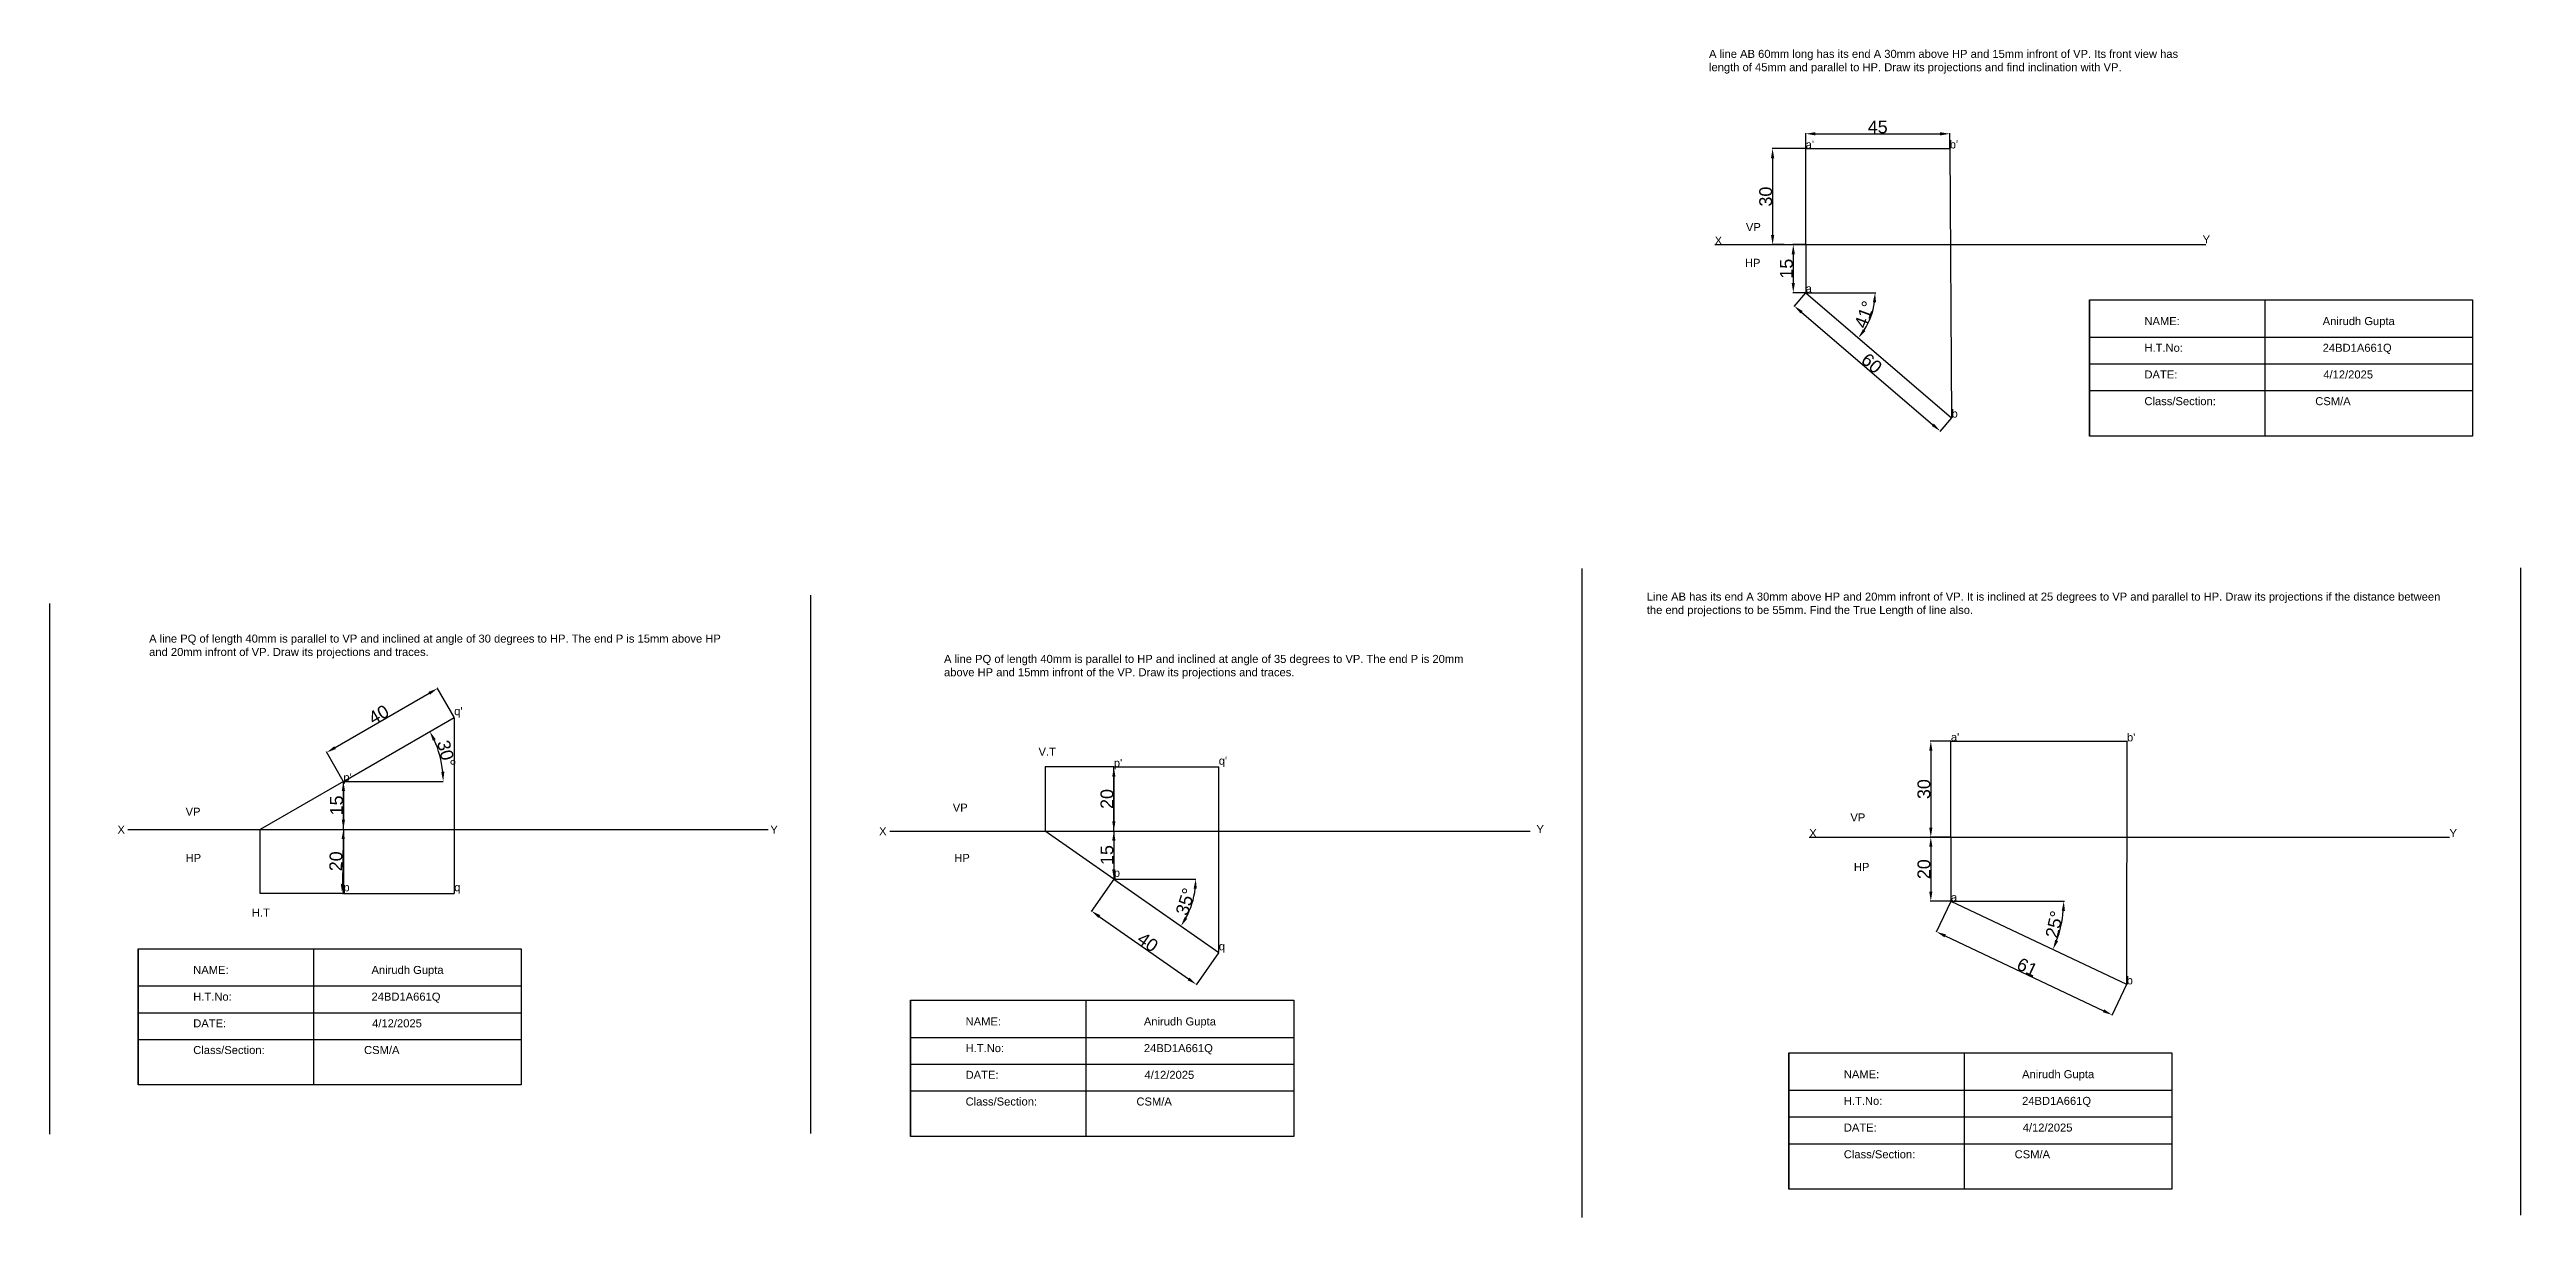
# Model space of a CAD drawing. Header units: millimetres. Extents: x 79 to 8014, y -55 to 1185.
# Drawn here: x 3236 to 4008, y 137 to 502 of the extents above; entities that cross this region are included whole.
import ezdxf

# ---------------------------------------------------------------- set-up
doc = ezdxf.new("R2010")
doc.units = ezdxf.units.MM
doc.header["$MEASUREMENT"] = 0
doc.header["$PDMODE"] = 1
doc.styles.get("Standard").update_dxf_attribs({"font": 'arial.ttf'})
doc.dimstyles.get("Standard").update_dxf_attribs({"dimtxt": 4, "dimasz": 3, "dimexe": 0.18, "dimexo": 0.0625, "dimgap": 0.09, "dimtad": 1, "dimdec": 0, "dimzin": 0, "dimdsep": 46, "dimtxsty": 'Standard', "dimcen": 0.09, "dimclrd": 6, "dimclre": 4, "dimadec": 0, "dimazin": 0, "dimtfac": 1, "dimtdec": 0, "dimtofl": 0, "dimtmove": 0, "dimatfit": 3, "dimfxl": 1, "dimtolj": 1, "dimtzin": 0, "dimarcsym": 1})

# ---------------------------------------------------------------- blocks, each defined once
blk = doc.blocks.new('*D60')
at = {"color": 6, "lineweight": -2, "transparency": 16777216}
blk.add_line((3324.92, 284.17), (3354.33, 301.15), dxfattribs=at)
at = {"color": 4, "lineweight": -2, "transparency": 16777216}
for p, q in [((3362.11, 293.67), (3356.84, 302.8)), ((3327.5, 273.69), (3322.23, 282.82))]:
    blk.add_line(p, q, dxfattribs=at)
at = {"color": 6, "transparency": 16777216}
for points in [[(3354.08, 301.58), (3354.58, 300.71), (3356.93, 302.65)], [(3324.67, 284.6), (3325.17, 283.73), (3322.32, 282.67)]]:
    blk.add_solid(points, dxfattribs=at)
at = {"layer": 'Defpoints', "color": 0, "transparency": 16777216}
for p in [(3356.93, 302.65), (3362.14, 293.62), (3327.53, 273.64)]:
    blk.add_point(p, dxfattribs=at)
at = {"color": 0, "transparency": 16777216, "insert": (3338.56, 294.5), "char_height": 4, "attachment_point": 5, "rotation": 30}
blk.add_mtext('\\A1;40', dxfattribs=at)
blk = doc.blocks.new('*D61')
at = {"color": 6, "lineweight": -2, "transparency": 16777216}
blk.add_arc((3327.53, 273.64), 31.18, 5.51506, 24.48494, dxfattribs=at)
at = {"color": 6, "transparency": 16777216}
for points in [[(3355.46, 286.33), (3356.35, 286.79), (3354.53, 289.23)], [(3359.07, 276.66), (3358.07, 276.61), (3358.71, 273.64)]]:
    blk.add_solid(points, dxfattribs=at)
at = {"layer": 'Defpoints', "color": 0, "transparency": 16777216}
for p in [(3362.14, 293.62), (3358.24, 279.05), (3327.53, 273.64), (3327.53, 273.64), (3388.49, 273.64)]:
    blk.add_point(p, dxfattribs=at)
at = {"color": 0, "transparency": 16777216, "insert": (3359.71, 282.26), "char_height": 4, "attachment_point": 5, "rotation": 285}
blk.add_mtext('\\A1;30°', dxfattribs=at)
blk = doc.blocks.new('*D62')
at = {"color": 6, "lineweight": -2, "transparency": 16777216}
blk.add_line((3327.53, 270.64), (3327.53, 261.64), dxfattribs=at)
at = {"color": 4, "lineweight": -2, "transparency": 16777216}
for p, q in [((3327.59, 273.64), (3327.71, 273.64)), ((3327.59, 258.64), (3327.71, 258.64))]:
    blk.add_line(p, q, dxfattribs=at)
at = {"color": 6, "transparency": 16777216}
for points in [[(3327.03, 270.64), (3328.03, 270.64), (3327.53, 273.64)], [(3327.03, 261.64), (3328.03, 261.64), (3327.53, 258.64)]]:
    blk.add_solid(points, dxfattribs=at)
at = {"layer": 'Defpoints', "color": 0, "transparency": 16777216}
for p in [(3327.53, 273.64), (3327.53, 258.64), (3327.53, 258.64)]:
    blk.add_point(p, dxfattribs=at)
at = {"color": 0, "transparency": 16777216, "insert": (3325.4, 266.14), "char_height": 4, "attachment_point": 5, "rotation": 90}
blk.add_mtext('\\A1;15', dxfattribs=at)
blk = doc.blocks.new('*D41')
at = {"color": 6, "lineweight": -2, "transparency": 16777216}
blk.add_line((3327.47, 255.64), (3327.21, 241.64), dxfattribs=at)
at = {"color": 4, "lineweight": -2, "transparency": 16777216}
for p, q in [((3327.59, 258.63), (3327.71, 258.63)), ((3327.21, 238.63), (3327.33, 238.63))]:
    blk.add_line(p, q, dxfattribs=at)
at = {"color": 6, "transparency": 16777216}
for points in [[(3326.97, 255.65), (3327.97, 255.63), (3327.53, 258.64)], [(3326.71, 241.65), (3327.71, 241.63), (3327.15, 238.64)]]:
    blk.add_solid(points, dxfattribs=at)
at = {"layer": 'Defpoints', "color": 0, "transparency": 16777216}
for p in [(3327.53, 258.64), (3327.15, 238.64), (3327.15, 238.64)]:
    blk.add_point(p, dxfattribs=at)
at = {"color": 0, "transparency": 16777216, "insert": (3325.21, 248.68), "char_height": 4, "attachment_point": 5, "rotation": 88.91151}
blk.add_mtext('\\A1;20', dxfattribs=at)
blk = doc.blocks.new('*D63')
at = {"color": 6, "lineweight": -2, "transparency": 16777216}
blk.add_arc((3568.2, 243.14), 25.6, 331.71826, 353.28174, dxfattribs=at)
at = {"color": 6, "transparency": 16777216}
for points in [[(3593.12, 240.17), (3594.12, 240.12), (3593.8, 243.14)], [(3591.17, 230.75), (3590.32, 231.27), (3589.17, 228.46)]]:
    blk.add_solid(points, dxfattribs=at)
at = {"layer": 'Defpoints', "color": 0, "transparency": 16777216}
for p in [(3568.2, 243.14), (3568.2, 243.14), (3615.22, 243.14), (3591.71, 233), (3600.97, 220.2)]:
    blk.add_point(p, dxfattribs=at)
at = {"color": 0, "transparency": 16777216, "insert": (3590.58, 236.08), "char_height": 4, "attachment_point": 5, "rotation": 72.5}
blk.add_mtext('\\A1;35°', dxfattribs=at)
blk = doc.blocks.new('*D64')
at = {"color": 4, "lineweight": -2, "transparency": 16777216}
for p, q in [((3568.16, 243.09), (3561.11, 233.02)), ((3600.93, 220.15), (3593.88, 210.08))]:
    blk.add_line(p, q, dxfattribs=at)
at = {"color": 6, "lineweight": -2, "transparency": 16777216}
blk.add_line((3563.67, 231.45), (3591.53, 211.95), dxfattribs=at)
at = {"color": 6, "transparency": 16777216}
for points in [[(3563.96, 231.86), (3563.39, 231.04), (3561.22, 233.17)], [(3591.81, 212.36), (3591.24, 211.54), (3593.98, 210.23)]]:
    blk.add_solid(points, dxfattribs=at)
at = {"layer": 'Defpoints', "color": 0, "transparency": 16777216}
for p in [(3568.2, 243.14), (3600.97, 220.2), (3593.98, 210.23)]:
    blk.add_point(p, dxfattribs=at)
at = {"color": 0, "transparency": 16777216, "insert": (3578.82, 223.44), "char_height": 4, "attachment_point": 5, "rotation": 325}
blk.add_mtext('\\A1;40', dxfattribs=at)
blk = doc.blocks.new('*D65')
at = {"color": 4, "lineweight": -2, "transparency": 16777216}
for p, q in [((3568.26, 278.14), (3568.38, 278.14)), ((3568.26, 258.14), (3568.38, 258.14))]:
    blk.add_line(p, q, dxfattribs=at)
at = {"color": 6, "lineweight": -2, "transparency": 16777216}
blk.add_line((3568.2, 275.14), (3568.2, 261.14), dxfattribs=at)
at = {"color": 6, "transparency": 16777216}
for points in [[(3567.7, 275.14), (3568.7, 275.14), (3568.2, 278.14)], [(3567.7, 261.14), (3568.7, 261.14), (3568.2, 258.14)]]:
    blk.add_solid(points, dxfattribs=at)
at = {"layer": 'Defpoints', "color": 0, "transparency": 16777216}
for p in [(3568.2, 278.14), (3568.2, 258.14), (3568.2, 258.14)]:
    blk.add_point(p, dxfattribs=at)
at = {"color": 0, "transparency": 16777216, "insert": (3566.07, 268.14), "char_height": 4, "attachment_point": 5, "rotation": 90}
blk.add_mtext('\\A1;20', dxfattribs=at)
blk = doc.blocks.new('*D42')
at = {"color": 6, "lineweight": -2, "transparency": 16777216}
blk.add_line((3568.2, 255.14), (3568.2, 246.14), dxfattribs=at)
at = {"color": 4, "lineweight": -2, "transparency": 16777216}
for p, q in [((3568.26, 258.14), (3568.38, 258.14)), ((3568.26, 243.14), (3568.38, 243.14))]:
    blk.add_line(p, q, dxfattribs=at)
at = {"color": 6, "transparency": 16777216}
for points in [[(3567.7, 255.14), (3568.7, 255.14), (3568.2, 258.14)], [(3567.7, 246.14), (3568.7, 246.14), (3568.2, 243.14)]]:
    blk.add_solid(points, dxfattribs=at)
at = {"layer": 'Defpoints', "color": 0, "transparency": 16777216}
for p in [(3568.2, 258.14), (3568.2, 243.14), (3568.2, 243.14)]:
    blk.add_point(p, dxfattribs=at)
at = {"color": 0, "transparency": 16777216, "insert": (3566.07, 250.64), "char_height": 4, "attachment_point": 5, "rotation": 90}
blk.add_mtext('\\A1;15', dxfattribs=at)
blk = doc.blocks.new('*D66')
at = {"color": 4, "lineweight": -2, "transparency": 16777216}
blk.add_line((3845.39, 236.22), (3865.13, 236.22), dxfattribs=at)
at = {"color": 6, "lineweight": -2, "transparency": 16777216}
blk.add_arc((3829.7, 236.22), 35.24, 339.57205, 355.12119, dxfattribs=at)
at = {"color": 6, "transparency": 16777216}
for points in [[(3864.32, 233.24), (3865.32, 233.2), (3864.95, 236.22)], [(3863.19, 223.73), (3862.27, 224.11), (3861.56, 221.16)]]:
    blk.add_solid(points, dxfattribs=at)
at = {"layer": 'Defpoints', "color": 0, "transparency": 16777216}
for p in [(3829.7, 236.22), (3829.7, 236.22), (3845.32, 236.22), (3863.43, 225.99), (3884.59, 210.27)]:
    blk.add_point(p, dxfattribs=at)
at = {"color": 0, "transparency": 16777216, "insert": (3862.01, 228.97), "char_height": 4, "attachment_point": 5, "rotation": 77.34662}
blk.add_mtext('\\A1;25°', dxfattribs=at)
blk = doc.blocks.new('*D67')
at = {"color": 4, "lineweight": -2, "transparency": 16777216}
for p, q in [((3829.68, 236.16), (3825.11, 226.51)), ((3884.56, 210.21), (3880, 200.56))]:
    blk.add_line(p, q, dxfattribs=at)
at = {"color": 6, "lineweight": -2, "transparency": 16777216}
blk.add_line((3827.9, 225.39), (3877.36, 202), dxfattribs=at)
at = {"color": 6, "transparency": 16777216}
for points in [[(3828.12, 225.84), (3827.69, 224.94), (3825.19, 226.67)], [(3877.58, 202.46), (3877.15, 201.55), (3880.07, 200.72)]]:
    blk.add_solid(points, dxfattribs=at)
at = {"layer": 'Defpoints', "color": 0, "transparency": 16777216}
for p in [(3829.7, 236.22), (3884.59, 210.27), (3880.07, 200.72)]:
    blk.add_point(p, dxfattribs=at)
at = {"color": 0, "transparency": 16777216, "insert": (3853.54, 215.63), "char_height": 4, "attachment_point": 5, "rotation": 334.69324}
blk.add_mtext('\\A1;61', dxfattribs=at)
blk = doc.blocks.new('*D68')
at = {"color": 4, "lineweight": -2, "transparency": 16777216}
for p, q in [((3829.64, 286.22), (3823.23, 286.22)), ((3829.64, 256.22), (3823.23, 256.22))]:
    blk.add_line(p, q, dxfattribs=at)
at = {"color": 6, "lineweight": -2, "transparency": 16777216}
blk.add_line((3823.41, 283.22), (3823.41, 259.22), dxfattribs=at)
at = {"color": 6, "transparency": 16777216}
for points in [[(3822.91, 283.22), (3823.91, 283.22), (3823.41, 286.22)], [(3822.91, 259.22), (3823.91, 259.22), (3823.41, 256.22)]]:
    blk.add_solid(points, dxfattribs=at)
at = {"layer": 'Defpoints', "color": 0, "transparency": 16777216}
for p in [(3829.7, 286.22), (3823.41, 256.22), (3829.7, 256.22)]:
    blk.add_point(p, dxfattribs=at)
at = {"color": 0, "transparency": 16777216, "insert": (3821.28, 271.22), "char_height": 4, "attachment_point": 5, "rotation": 90}
blk.add_mtext('\\A1;30', dxfattribs=at)
blk = doc.blocks.new('*D69')
at = {"color": 4, "lineweight": -2, "transparency": 16777216}
for p, q in [((3829.64, 256.22), (3823.23, 256.22)), ((3829.64, 236.22), (3823.23, 236.22))]:
    blk.add_line(p, q, dxfattribs=at)
at = {"color": 6, "lineweight": -2, "transparency": 16777216}
blk.add_line((3823.41, 253.22), (3823.41, 239.22), dxfattribs=at)
at = {"color": 6, "transparency": 16777216}
for points in [[(3822.91, 253.22), (3823.91, 253.22), (3823.41, 256.22)], [(3822.91, 239.22), (3823.91, 239.22), (3823.41, 236.22)]]:
    blk.add_solid(points, dxfattribs=at)
at = {"layer": 'Defpoints', "color": 0, "transparency": 16777216}
for p in [(3829.7, 256.22), (3823.41, 236.22), (3829.7, 236.22)]:
    blk.add_point(p, dxfattribs=at)
at = {"color": 0, "transparency": 16777216, "insert": (3821.28, 246.22), "char_height": 4, "attachment_point": 5, "rotation": 90}
blk.add_mtext('\\A1;20', dxfattribs=at)
blk = doc.blocks.new('*D72')
at = {"color": 4, "lineweight": -2, "transparency": 16777216}
for p, q in [((3784.33, 471.29), (3784.33, 476.02)), ((3829.33, 471.29), (3829.33, 476.02))]:
    blk.add_line(p, q, dxfattribs=at)
at = {"color": 6, "lineweight": -2, "transparency": 16777216}
blk.add_line((3787.33, 475.84), (3826.33, 475.84), dxfattribs=at)
at = {"color": 6, "transparency": 16777216}
for points in [[(3787.33, 476.34), (3787.33, 475.34), (3784.33, 475.84)], [(3826.33, 476.34), (3826.33, 475.34), (3829.33, 475.84)]]:
    blk.add_solid(points, dxfattribs=at)
at = {"layer": 'Defpoints', "color": 0, "transparency": 16777216}
for p in [(3784.33, 471.23), (3829.33, 475.84), (3829.33, 471.23)]:
    blk.add_point(p, dxfattribs=at)
at = {"color": 0, "transparency": 16777216, "insert": (3806.83, 477.96), "char_height": 4, "attachment_point": 5}
blk.add_mtext('\\A1;45', dxfattribs=at)
blk = doc.blocks.new('*D73')
at = {"color": 4, "lineweight": -2, "transparency": 16777216}
for p, q in [((3784.27, 471.23), (3773.81, 471.23)), ((3777.65, 441.23), (3773.81, 441.23))]:
    blk.add_line(p, q, dxfattribs=at)
at = {"color": 6, "lineweight": -2, "transparency": 16777216}
blk.add_line((3773.99, 468.23), (3773.99, 444.23), dxfattribs=at)
at = {"color": 6, "transparency": 16777216}
for points in [[(3773.49, 468.23), (3774.49, 468.23), (3773.99, 471.23)], [(3773.49, 444.23), (3774.49, 444.23), (3773.99, 441.23)]]:
    blk.add_solid(points, dxfattribs=at)
at = {"layer": 'Defpoints', "color": 0, "transparency": 16777216}
for p in [(3784.33, 471.23), (3773.99, 441.23), (3777.71, 441.23)]:
    blk.add_point(p, dxfattribs=at)
at = {"color": 0, "transparency": 16777216, "insert": (3771.85, 456.23), "char_height": 4, "attachment_point": 5, "rotation": 90}
blk.add_mtext('\\A1;30', dxfattribs=at)
blk = doc.blocks.new('*D71')
at = {"color": 4, "lineweight": -2, "transparency": 16777216}
for p, q in [((3784.27, 441.23), (3780.27, 441.23)), ((3784.27, 426.23), (3780.27, 426.23))]:
    blk.add_line(p, q, dxfattribs=at)
at = {"color": 6, "lineweight": -2, "transparency": 16777216}
blk.add_line((3780.45, 438.23), (3780.45, 429.23), dxfattribs=at)
at = {"color": 6, "transparency": 16777216}
for points in [[(3779.95, 438.23), (3780.95, 438.23), (3780.45, 441.23)], [(3779.95, 429.23), (3780.95, 429.23), (3780.45, 426.23)]]:
    blk.add_solid(points, dxfattribs=at)
at = {"layer": 'Defpoints', "color": 0, "transparency": 16777216}
for p in [(3784.33, 441.23), (3780.45, 426.23), (3784.33, 426.23)]:
    blk.add_point(p, dxfattribs=at)
at = {"color": 0, "transparency": 16777216, "insert": (3778.32, 433.73), "char_height": 4, "attachment_point": 5, "rotation": 90}
blk.add_mtext('\\A1;15', dxfattribs=at)
blk = doc.blocks.new('*D74')
at = {"color": 4, "lineweight": -2, "transparency": 16777216}
for p, q in [((3784.29, 426.18), (3780.65, 421.93)), ((3829.85, 387.14), (3826.21, 382.89))]:
    blk.add_line(p, q, dxfattribs=at)
at = {"color": 6, "lineweight": -2, "transparency": 16777216}
blk.add_line((3783.05, 420.12), (3824.05, 384.98), dxfattribs=at)
at = {"color": 6, "transparency": 16777216}
for points in [[(3783.37, 420.5), (3782.72, 419.74), (3780.77, 422.07)], [(3824.38, 385.36), (3823.73, 384.6), (3826.33, 383.03)]]:
    blk.add_solid(points, dxfattribs=at)
at = {"layer": 'Defpoints', "color": 0, "transparency": 16777216}
for p in [(3784.33, 426.23), (3829.89, 387.19), (3826.33, 383.03)]:
    blk.add_point(p, dxfattribs=at)
at = {"color": 0, "transparency": 16777216, "insert": (3804.94, 404.17), "char_height": 4, "attachment_point": 5, "rotation": 319.40949}
blk.add_mtext('\\A1;60', dxfattribs=at)
blk = doc.blocks.new('*D75')
at = {"color": 4, "lineweight": -2, "transparency": 16777216}
blk.add_line((3801.88, 426.23), (3806.2, 426.23), dxfattribs=at)
at = {"color": 6, "lineweight": -2, "transparency": 16777216}
blk.add_arc((3784.33, 426.23), 21.69, 327.34232, 352.06717, dxfattribs=at)
at = {"color": 6, "transparency": 16777216}
for points in [[(3805.31, 423.27), (3806.31, 423.2), (3806.02, 426.23)], [(3802.99, 414.23), (3802.19, 414.82), (3800.8, 412.12)]]:
    blk.add_solid(points, dxfattribs=at)
at = {"layer": 'Defpoints', "color": 0, "transparency": 16777216}
for p in [(3784.33, 426.23), (3784.33, 426.23), (3801.82, 426.23), (3803.64, 416.36), (3829.89, 387.19)]:
    blk.add_point(p, dxfattribs=at)
at = {"color": 0, "transparency": 16777216, "insert": (3802.7, 419.43), "char_height": 4, "attachment_point": 5, "rotation": 69.70475}
blk.add_mtext('\\A1;41°', dxfattribs=at)

msp = doc.modelspace()

# ---------------------------------------------------------------- linework, layer by layer
for p, q in [((3784.33, 441.23), (3784.33, 471.23)), ((3784.33, 471.23), (3829.33, 471.23)), ((3829.33, 471.23), (3829.89, 387.19)), ((3755.91, 441.23), (3909.31, 441.23)), ((3784.33, 441.23), (3784.33, 426.23)), ((3784.33, 426.23), (3829.89, 387.19)), ((3784.33, 426.23), (3801.82, 426.23)), ((3872.95, 423.98), (3992.62, 423.98)), ((3872.95, 423.98), (3872.95, 381.47)), ((3927.73, 423.98), (3927.73, 381.47)), ((3872.95, 412.39), (3992.62, 412.39)), ((3872.95, 404.01), (3992.62, 404.01)), ((3872.95, 395.64), (3992.62, 395.64)), ((3714.42, 340.07), (3714.42, 137.44)), ((4007.65, 340.35), (4007.65, 138.21)), ((3235.7, 329.14), (3235.7, 163.52)), ((3473.4, 331.82), (3473.4, 163.66)), ((3362.14, 293.62), (3362.14, 238.64)), ((3829.7, 256.22), (3829.7, 286.22)), ((3884.7, 286.22), (3884.59, 210.27)), ((3568.2, 278.14), (3546.78, 278.14)), ((3546.78, 278.14), (3546.78, 258.14)), ((3568.2, 258.14), (3568.2, 278.14)), ((3600.97, 220.2), (3600.97, 278.14)), ((3327.53, 273.64), (3301.55, 258.64)), ((3327.53, 258.64), (3327.53, 273.64)), ((3327.53, 273.64), (3358.71, 273.64)), ((3260.24, 258.64), (3460.24, 258.64)), ((3301.55, 238.64), (3301.55, 258.64)), ((3327.53, 258.64), (3327.53, 238.64)), ((3498.22, 258.14), (3698.22, 258.14)), ((3568.2, 243.14), (3546.78, 258.14)), ((3568.2, 258.14), (3568.2, 243.14)), ((3785.45, 256.22), (3985.45, 256.22)), ((3829.7, 256.22), (3829.7, 236.22)), ((3568.2, 243.14), (3593.8, 243.14)), ((3327.53, 238.64), (3301.55, 238.64)), ((3829.7, 236.22), (3845.32, 236.22)), ((3263.43, 221.37), (3383.1, 221.37)), ((3263.43, 221.37), (3263.43, 178.87)), ((3318.21, 221.37), (3318.21, 178.87)), ((3263.43, 209.78), (3383.1, 209.78)), ((3263.43, 201.41), (3383.1, 201.41)), ((3504.72, 205.29), (3624.39, 205.29)), ((3504.72, 205.29), (3504.72, 162.79)), ((3559.5, 205.29), (3559.5, 162.79)), ((3263.43, 193.04), (3383.1, 193.04)), ((3504.72, 193.7), (3624.39, 193.7)), ((3504.72, 185.33), (3624.39, 185.33)), ((3779.05, 188.83), (3898.72, 188.83)), ((3779.05, 188.83), (3779.05, 146.32)), ((3833.84, 188.83), (3833.84, 146.32)), ((3504.72, 176.96), (3624.39, 176.96)), ((3779.05, 177.24), (3898.72, 177.24)), ((3779.05, 168.86), (3898.72, 168.86)), ((3779.05, 160.49), (3898.72, 160.49))]:
    msp.add_line(p, q)
at = {"color": 32, "true_color": 0xcd6928}
for p, q in [((3327.53, 273.64), (3362.14, 293.62)), ((3829.7, 286.22), (3884.7, 286.22)), ((3568.2, 278.14), (3600.97, 278.14)), ((3568.2, 243.14), (3600.97, 220.2)), ((3327.53, 238.64), (3362.14, 238.64)), ((3829.7, 236.22), (3884.59, 210.27))]:
    msp.add_line(p, q, dxfattribs=at)
for points in [[(3872.95, 423.98), (3992.62, 423.98), (3992.62, 381.47), (3872.95, 381.47)], [(3263.43, 221.37), (3383.1, 221.37), (3383.1, 178.87), (3263.43, 178.87)], [(3504.72, 205.29), (3624.39, 205.29), (3624.39, 162.79), (3504.72, 162.79)], [(3779.05, 188.83), (3898.72, 188.83), (3898.72, 146.32), (3779.05, 146.32)]]:
    msp.add_lwpolyline(points, close=True)
for p in [(3546.78, 278.14), (3301.55, 238.64)]:
    msp.add_point(p)

# ---------------------------------------------------------------- texts
for s, p in [("a'", (3784.33, 471.23)), ("b'", (3829.33, 471.27)), ('VP', (3765.66, 445.47)), ('X', (3755.91, 441.27)), ('Y', (3908.33, 441.6)), ('HP', (3765.35, 434.3)), ('a', (3784.33, 426.27)), ('b', (3829.89, 387.23)), ("q'", (3362.14, 294.31)), ("a'", (3829.7, 286.22)), ("b'", (3884.7, 286.14)), ('V.T', (3544.67, 281.66)), ("p'", (3568.2, 278.14)), ("q'", (3600.97, 278.83)), ("p'", (3327.53, 273.64)), ('VP', (3278.24, 262.93)), ('VP', (3517.89, 264.2)), ('VP', (3798.3, 261.13)), ('X', (3256.95, 257.32)), ('Y', (3460.9, 257.32)), ('X', (3494.88, 256.81)), ('Y', (3700.22, 257.47)), ('X', (3785.45, 256.22)), ('Y', (3985.45, 256.22)), ('HP', (3278.24, 248.48)), ('HP', (3518.36, 248.5)), ('HP', (3799.39, 245.69)), ('p', (3327.53, 239.33)), ('q', (3362.14, 239.33)), ('p', (3568.2, 243.83)), ('H.T', (3298.92, 231.41)), ('a', (3829.7, 236.22)), ('q', (3600.97, 220.89)), ('b', (3884.59, 210.27))]:
    msp.add_text(s, height=2.5).set_placement(p)
at = {"char_height": 2.5, "attachment_point": 1}
for s, width, insert in [('A line AB 60mm long has its end A 30mm above HP and 15mm infront of VP. Its front view has length of 45mm and parallel to HP. Draw its projections and find inclination with VP.', 147.3493, (3754.13, 502.05)), ('NAME:                                              Anirudh Gupta\\P\\PH.T.No:                                             24BD1A661Q\\P\\PDATE:                                               4/12/2025\\P\\PClass/Section:                                CSM/A', 150.3939, (3890.14, 418.61)), ('Line AB has its end A 30mm above HP and 20mm infront of VP. It is inclined at 25 degrees to VP and parallel to HP. Draw its projections if the distance between the end projections to be 55mm. Find the True Length of line also.', 251.3954, (3734.71, 332.58)), ('A line PQ of length 40mm is parallel to VP and inclined at angle of 30 degrees to HP. The end P is 15mm above HP and 20mm infront of VP. Draw its projections and traces.', 178.5547, (3266.85, 319.47)), ('A line PQ of length 40mm is parallel to HP and inclined at angle of 35 degrees to VP. The end P is 20mm above HP and 15mm infront of the VP. Draw its projections and traces.', 168.998, (3515.15, 313.13)), ('NAME:                                              Anirudh Gupta\\P\\PH.T.No:                                             24BD1A661Q\\P\\PDATE:                                               4/12/2025\\P\\PClass/Section:                                CSM/A', 150.3939, (3280.62, 216.01)), ('NAME:                                              Anirudh Gupta\\P\\PH.T.No:                                             24BD1A661Q\\P\\PDATE:                                               4/12/2025\\P\\PClass/Section:                                CSM/A', 150.3939, (3521.9, 199.93)), ('NAME:                                              Anirudh Gupta\\P\\PH.T.No:                                             24BD1A661Q\\P\\PDATE:                                               4/12/2025\\P\\PClass/Section:                                CSM/A', 150.3939, (3796.24, 183.46))]:
    msp.add_mtext_dynamic_manual_height_columns(s, width=width, gutter_width=12.5, heights=[0], dxfattribs=dict(at, insert=insert))

# ---------------------------------------------------------------- dimensions: what is measured, and where the dimension line sits
dim = msp.add_linear_dim(base=(3829.33, 475.84), p1=(3784.33, 471.23), p2=(3829.33, 471.23), dimstyle='Standard')
dim.commit()
dim.dimension.update_dxf_attribs({"geometry": '*D72', "text_midpoint": (3806.83, 477.96)})
for base, p1, p2, picture, middle in [((3773.99, 441.23), (3784.33, 471.23), (3777.71, 441.23), '*D73', (3771.85, 456.23)), ((3780.45, 426.23), (3784.33, 441.23), (3784.33, 426.23), '*D71', (3778.32, 433.73)), ((3823.41, 256.22), (3829.7, 286.22), (3829.7, 256.22), '*D68', (3821.28, 271.22)), ((3568.2, 258.14), (3568.2, 278.14), (3568.2, 258.14), '*D65', (3566.07, 268.14)), ((3327.53, 258.64), (3327.53, 273.64), (3327.53, 258.64), '*D62', (3325.4, 266.14)), ((3568.2, 243.14), (3568.2, 258.14), (3568.2, 243.14), '*D42', (3566.07, 250.64)), ((3823.41, 236.22), (3829.7, 256.22), (3829.7, 236.22), '*D69', (3821.28, 246.22))]:
    dim = msp.add_linear_dim(base=base, p1=p1, p2=p2, angle=90, dimstyle='Standard')
    dim.commit()
    dim.dimension.update_dxf_attribs({"geometry": picture, "text_midpoint": middle})
for p1, p2, distance, picture, middle in [((3784.33, 426.23), (3829.89, 387.19), -5.48, '*D74', (3804.94, 404.17)), ((3327.53, 273.64), (3362.14, 293.62), 10.43, '*D60', (3338.56, 294.5)), ((3327.53, 258.64), (3327.15, 238.64), 0, '*D41', (3325.21, 248.68)), ((3568.2, 243.14), (3600.97, 220.2), -12.17, '*D64', (3578.82, 223.44)), ((3829.7, 236.22), (3884.59, 210.27), -10.56, '*D67', (3853.54, 215.63))]:
    dim = msp.add_aligned_dim(p1=p1, p2=p2, distance=distance, dimstyle='Standard')
    dim.commit()
    dim.dimension.update_dxf_attribs({"geometry": picture, "text_midpoint": middle})
for base, line1, line2, picture, middle in [((3803.64, 416.36), ((3784.33, 426.23), (3801.82, 426.23)), ((3784.33, 426.23), (3829.89, 387.19)), '*D75', (3802.7, 419.43)), ((3358.24, 279.05), ((3327.53, 273.64), (3362.14, 293.62)), ((3327.53, 273.64), (3388.49, 273.64)), '*D61', (3359.71, 282.26)), ((3591.71, 233), ((3568.2, 243.14), (3600.97, 220.2)), ((3568.2, 243.14), (3615.22, 243.14)), '*D63', (3590.58, 236.08)), ((3863.43, 225.99), ((3829.7, 236.22), (3884.59, 210.27)), ((3829.7, 236.22), (3845.32, 236.22)), '*D66', (3862.01, 228.97))]:
    dim = msp.add_angular_dim_2l(base=base, line1=line1, line2=line2, dimstyle='Standard')
    dim.commit()
    dim.dimension.update_dxf_attribs({"geometry": picture, "text_midpoint": middle})

doc.saveas('drawing.dxf')
